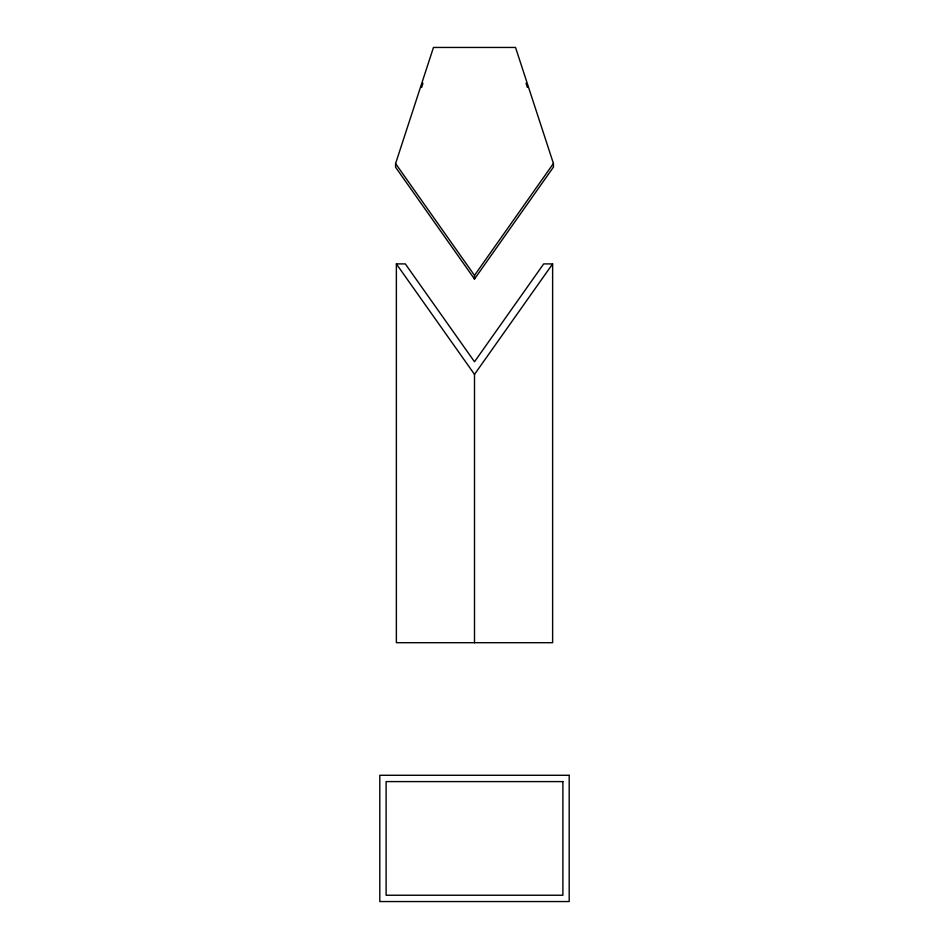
<?xml version="1.0" encoding="UTF-8"?>
<svg xmlns="http://www.w3.org/2000/svg" width="949" height="949" viewBox="0 0 949 949"><rect width="100%" height="100%" fill="white"/><g stroke="black" fill="none" stroke-linecap="round" stroke-linejoin="round"><path stroke-width="1.42" d="M395.579 163.572L433.468 47.45L515.532 47.45L553.421 163.477L553.421 167.131L474.5 279.053L395.579 167.226L395.579 163.572L474.5 275.4L474.5 279.053M421.593 87.474L422.969 83.275M474.5 275.4L553.421 163.477M474.5 642.698L474.5 374.381L552.626 263.905L543.694 263.905L474.5 361.759L405.306 263.905L396.374 263.905L396.374 642.698L552.626 642.698L552.626 263.905M396.374 263.905L474.5 374.381M526.031 83.251L527.407 87.45M569.198 775.286L379.802 775.286L379.802 901.55L569.198 901.55L569.198 775.286M562.887 781.596L386.113 781.596L386.113 895.239L562.887 895.239L562.887 781.596"/></g></svg>
